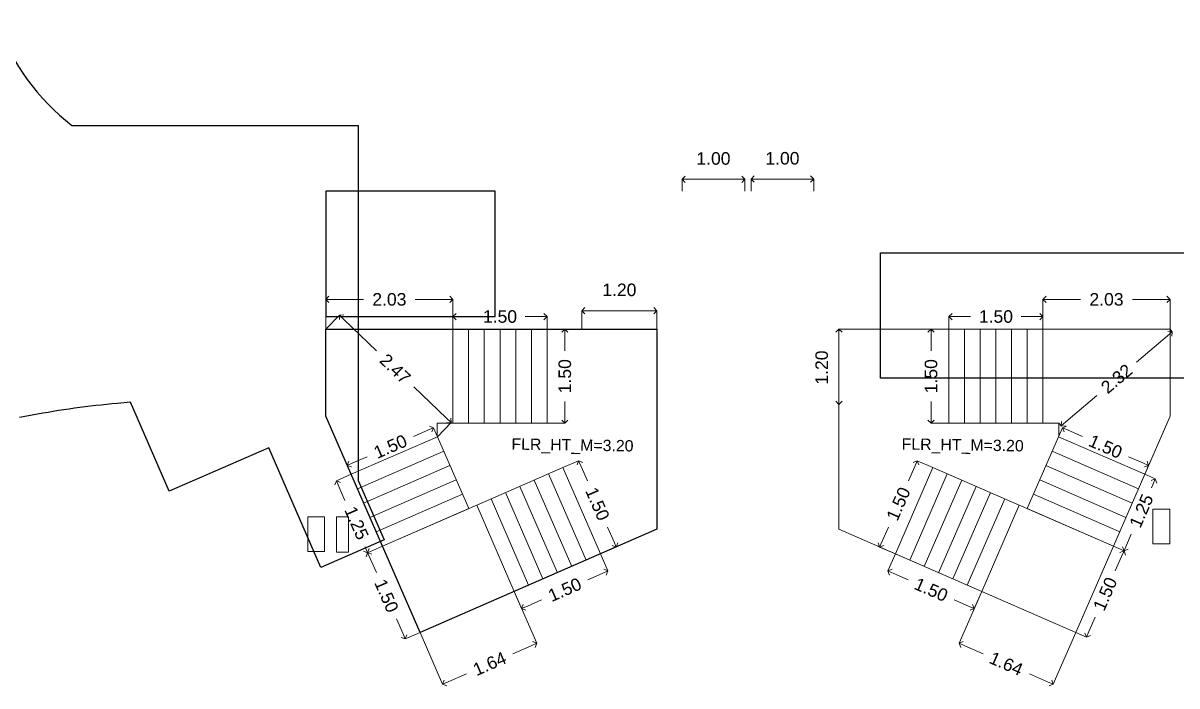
# Model space of a CAD drawing. Header units: metres. Extents: x 0 to 2611, y 0 to 3637.
# Drawn here: x 1508.9 to 1527.3, y 2721.58 to 2732.15 of the extents above; entities that cross this region are included whole.
import ezdxf

# ---------------------------------------------------------------- set-up
doc = ezdxf.new("R2010")
doc.units = ezdxf.units.M
doc.header["$LTSCALE"] = 0.1
doc.linetypes.add('CONTINULUS', pattern=[0])
for name, color, linetype, lineweight in [('BLK_1_FLR_2_BATH', 3, 'Continuous', 0), ('BLK_1_FLR_2_EXIT_WIDTH_DOOR', 7, 'Continuous', 0), ('BLK_1_FLR_2_STAIR_1_FLIGHT_1', 7, 'Continuous', 0), ('BLK_1_FLR_2_STAIR_1_FLIGHT_2', 7, 'Continuous', 0), ('BLK_1_FLR_2_STAIR_1_FLIGHT_3', 7, 'Continuous', 0), ('BLK_1_FLR_2_STAIR_1_LANDING_1', 7, 'Continuous', 0), ('BLK_1_FLR_2_STAIR_1_LANDING_2', 7, 'Continuous', 0), ('BLK_1_FLR_2_STAIR_2', 7, 'Continuous', 0), ('BLK_1_FLR_2_STAIR_2_FLIGHT_1', 7, 'Continuous', 0), ('BLK_1_FLR_2_STAIR_2_FLIGHT_2', 7, 'Continuous', 0), ('BLK_1_FLR_2_STAIR_2_FLIGHT_3', 7, 'Continuous', 0), ('BLK_1_FLR_2_STAIR_2_LANDING_1', 7, 'Continuous', 0), ('BLK_1_FLR_2_STAIR_2_LANDING_2', 7, 'Continuous', 0), ('BLK_1_FLR_2_URINAL', 1, 'Continuous', 0), ('PLAN', 7, 'Continuous', 40)]:
    doc.layers.add(name, color=color, linetype=linetype, lineweight=lineweight)
for name, color, linetype in [('BLK_1_FLR_2_BLT_UP_AREA', 22, 'Continuous'), ('BLK_1_FLR_2_EXIT_WIDTH_STAIR', 7, 'Continuous'), ('BLK_1_FLR_2_LIFT_1', 1, 'Continuous'), ('BLK_1_FLR_2_STAIR_1', 7, 'Continuous')]:
    doc.layers.add(name, color=color, linetype=linetype)
doc.styles.add('Arial', font='arial.ttf', dxfattribs={"height": 0.2})
doc.styles.get("Standard").update_dxf_attribs({"font": 'arial.ttf'})
doc.dimstyles.new('Standard$0', dxfattribs={"dimtxt": 0.2, "dimasz": 0.1, "dimexe": 0, "dimexo": 0, "dimgap": 0.1525, "dimtad": 0, "dimzin": 3, "dimdsep": 46, "dimtxsty": 'Arial', "dimblk": 'OPEN90', "dimcen": 0.09, "dimclrd": 8, "dimclre": 8, "dimclrt": 7, "dimadec": 0, "dimazin": 0, "dimtfac": 1, "dimtofl": 0, "dimtmove": 2, "dimatfit": 2, "dimfxl": 1, "dimtolj": 1, "dimtzin": 0, "dimlwd": 9, "dimlwe": 9, "dimarcsym": 0})

# ---------------------------------------------------------------- blocks, each defined once
blk = doc.blocks.new('_Open90')
at = {"layer": 'PLAN', "color": 0, "lineweight": -2}
for p, q in [((0, 0), (-1, 0)), ((-0.5, 0.5), (0, 0)), ((0, 0), (-0.5, -0.5))]:
    blk.add_line(p, q, dxfattribs=at)
blk = doc.blocks.new('*D355')
at = {"layer": 'BLK_1_FLR_2_STAIR_1_FLIGHT_1', "color": 8, "lineweight": 9, "transparency": 16777216}
for p, q in [((1518.106, 2723.686), (1518.225, 2723.414)), ((1518.133, 2723.374), (1517.906, 2723.275)), ((1516.731, 2723.087), (1516.849, 2722.815)), ((1516.941, 2722.855), (1517.168, 2722.954))]:
    blk.add_line(p, q, dxfattribs=at)
at = {"layer": 'Defpoints', "color": 0, "transparency": 16777216}
for p in [(1518.106, 2723.686, 0), (1518.225, 2723.414), (1516.731, 2723.087)]:
    blk.add_point(p, dxfattribs=at)
at = {"layer": 'BLK_1_FLR_2_STAIR_1_FLIGHT_1', "color": 8, "lineweight": 9, "transparency": 16777216, "xscale": 0.1, "yscale": 0.1, "zscale": 0.1}
for p, rotation in [((1518.225, 2723.414), 23.53453218588174), ((1516.849, 2722.815), 203.5345321858817)]:
    blk.add_blockref('_Open90', p, dxfattribs=dict(at, rotation=rotation))
at = {"layer": 'BLK_1_FLR_2_STAIR_1_FLIGHT_1', "color": 7, "transparency": 16777216, "insert": (1517.537, 2723.115), "char_height": 0.2, "attachment_point": 5, "rotation": 23.5345, "style": 'Arial'}
blk.add_mtext('\\A1;1.50', dxfattribs=at)
blk = doc.blocks.new('*D356')
at = {"layer": 'BLK_1_FLR_2_STAIR_1_FLIGHT_1', "color": 8, "lineweight": 9, "transparency": 16777216}
for p, q in [((1517.507, 2725.061), (1517.758, 2725.17)), ((1517.798, 2725.079), (1517.897, 2724.852)), ((1518.317, 2723.887), (1518.218, 2724.114)), ((1518.106, 2723.686), (1518.357, 2723.795))]:
    blk.add_line(p, q, dxfattribs=at)
at = {"layer": 'Defpoints', "color": 0, "transparency": 16777216}
for p in [(1517.758, 2725.17), (1517.507, 2725.061), (1518.106, 2723.686)]:
    blk.add_point(p, dxfattribs=at)
at = {"layer": 'BLK_1_FLR_2_STAIR_1_FLIGHT_1', "color": 8, "lineweight": 9, "transparency": 16777216, "xscale": 0.1, "yscale": 0.1, "zscale": 0.1}
for p, rotation in [((1517.758, 2725.17), 113.5345321858783), ((1518.357, 2723.795), 293.5345321858783)]:
    blk.add_blockref('_Open90', p, dxfattribs=dict(at, rotation=rotation))
at = {"layer": 'BLK_1_FLR_2_STAIR_1_FLIGHT_1', "color": 7, "transparency": 16777216, "insert": (1518.058, 2724.483), "char_height": 0.2, "attachment_point": 5, "rotation": 293.5345, "style": 'Arial'}
blk.add_mtext('\\A1;1.50', dxfattribs=at)
blk = doc.blocks.new('*D347')
at = {"layer": 'BLK_1_FLR_2_STAIR_1_LANDING_1', "color": 8, "lineweight": 9, "transparency": 16777216}
for p, q in [((1516.731, 2723.087), (1517.09, 2722.262)), ((1515.229, 2722.433), (1515.588, 2721.608)), ((1516.999, 2722.222), (1516.708, 2722.095)), ((1515.68, 2721.648), (1515.97, 2721.774))]:
    blk.add_line(p, q, dxfattribs=at)
at = {"layer": 'Defpoints', "color": 0, "transparency": 16777216}
for p in [(1516.731, 2723.087), (1515.229, 2722.433), (1517.09, 2722.262)]:
    blk.add_point(p, dxfattribs=at)
at = {"layer": 'BLK_1_FLR_2_STAIR_1_LANDING_1', "color": 8, "lineweight": 9, "transparency": 16777216, "xscale": 0.1, "yscale": 0.1, "zscale": 0.1}
for p, rotation in [((1517.09, 2722.262), 23.53453218589772), ((1515.588, 2721.608), 203.5345321858978)]:
    blk.add_blockref('_Open90', p, dxfattribs=dict(at, rotation=rotation))
at = {"layer": 'BLK_1_FLR_2_STAIR_1_LANDING_1', "color": 7, "transparency": 16777216, "insert": (1516.339, 2721.935), "char_height": 0.2, "attachment_point": 5, "rotation": 23.5345, "style": 'Arial'}
blk.add_mtext('\\A1;1.64', dxfattribs=at)
blk = doc.blocks.new('*D357')
at = {"layer": 'BLK_1_FLR_2_STAIR_1_LANDING_1', "color": 8, "lineweight": 9, "transparency": 16777216}
for p, q in [((1514.63, 2723.808), (1514.394, 2723.705)), ((1514.434, 2723.613), (1514.533, 2723.387)), ((1514.953, 2722.422), (1514.855, 2722.649)), ((1515.229, 2722.433), (1514.993, 2722.33))]:
    blk.add_line(p, q, dxfattribs=at)
at = {"layer": 'Defpoints', "color": 0, "transparency": 16777216}
for p in [(1514.63, 2723.808), (1514.394, 2723.705), (1515.229, 2722.433)]:
    blk.add_point(p, dxfattribs=at)
at = {"layer": 'BLK_1_FLR_2_STAIR_1_LANDING_1', "color": 8, "lineweight": 9, "transparency": 16777216, "xscale": 0.1, "yscale": 0.1, "zscale": 0.1}
for p, rotation in [((1514.394, 2723.705), 113.5396855242259), ((1514.993, 2722.33), 293.539685524226)]:
    blk.add_blockref('_Open90', p, dxfattribs=dict(at, rotation=rotation))
at = {"layer": 'BLK_1_FLR_2_STAIR_1_LANDING_1', "color": 7, "transparency": 16777216, "insert": (1514.694, 2723.018), "char_height": 0.2, "attachment_point": 5, "rotation": 293.5397, "style": 'Arial'}
blk.add_mtext('\\A1;1.50', dxfattribs=at)
blk = doc.blocks.new('*D358')
at = {"layer": 'BLK_1_FLR_2_STAIR_1_FLIGHT_2', "color": 8, "lineweight": 9, "transparency": 16777216}
for p, q in [((1514.131, 2724.954), (1513.895, 2724.851)), ((1513.935, 2724.759), (1514.032, 2724.537)), ((1514.354, 2723.797), (1514.354, 2723.797)), ((1514.63, 2723.808), (1514.394, 2723.705))]:
    blk.add_line(p, q, dxfattribs=at)
at = {"layer": 'Defpoints', "color": 0, "transparency": 16777216}
for p in [(1514.131, 2724.954), (1513.895, 2724.851), (1514.63, 2723.808)]:
    blk.add_point(p, dxfattribs=at)
at = {"layer": 'BLK_1_FLR_2_STAIR_1_FLIGHT_2', "color": 8, "lineweight": 9, "transparency": 16777216, "xscale": 0.1, "yscale": 0.1, "zscale": 0.1}
for p, rotation in [((1513.895, 2724.851), 113.5396855241788), ((1514.394, 2723.705), 293.5396855241788)]:
    blk.add_blockref('_Open90', p, dxfattribs=dict(at, rotation=rotation))
at = {"layer": 'BLK_1_FLR_2_STAIR_1_FLIGHT_2', "color": 7, "transparency": 16777216, "insert": (1514.217, 2724.178), "char_height": 0.2, "attachment_point": 5, "rotation": 293.5397, "style": 'Arial'}
blk.add_mtext('\\A1;1.25', dxfattribs=at)
blk = doc.blocks.new('*D359')
at = {"layer": 'BLK_1_FLR_2_STAIR_1_FLIGHT_2', "color": 8, "lineweight": 9, "transparency": 16777216}
for p, q in [((1515.352, 2725.656), (1515.125, 2725.557)), ((1515.506, 2725.553), (1515.444, 2725.696)), ((1514.131, 2724.954), (1514.068, 2725.097)), ((1514.16, 2725.137), (1514.387, 2725.235))]:
    blk.add_line(p, q, dxfattribs=at)
at = {"layer": 'Defpoints', "color": 0, "transparency": 16777216}
for p in [(1515.444, 2725.696), (1515.506, 2725.553), (1514.131, 2724.954)]:
    blk.add_point(p, dxfattribs=at)
at = {"layer": 'BLK_1_FLR_2_STAIR_1_FLIGHT_2', "color": 8, "lineweight": 9, "transparency": 16777216, "xscale": 0.1, "yscale": 0.1, "zscale": 0.1}
for p, rotation in [((1515.444, 2725.696), 23.53968552369273), ((1514.068, 2725.097), 203.5396855236927)]:
    blk.add_blockref('_Open90', p, dxfattribs=dict(at, rotation=rotation))
at = {"layer": 'BLK_1_FLR_2_STAIR_1_FLIGHT_2', "color": 7, "transparency": 16777216, "insert": (1514.756, 2725.396), "char_height": 0.2, "attachment_point": 5, "rotation": 23.5397, "style": 'Arial'}
blk.add_mtext('\\A1;1.50', dxfattribs=at)
blk = doc.blocks.new('*D360')
at = {"layer": 'BLK_1_FLR_2_STAIR_1_FLIGHT_3', "color": 8, "lineweight": 9, "transparency": 16777216}
for p, q in [((1515.754, 2727.268), (1515.754, 2727.468)), ((1515.854, 2727.468), (1516.101, 2727.468)), ((1517.154, 2727.468), (1516.906, 2727.468)), ((1517.254, 2727.268), (1517.254, 2727.468))]:
    blk.add_line(p, q, dxfattribs=at)
at = {"layer": 'Defpoints', "color": 0, "transparency": 16777216}
for p in [(1517.254, 2727.468), (1515.754, 2727.268), (1517.254, 2727.268)]:
    blk.add_point(p, dxfattribs=at)
at = {"layer": 'BLK_1_FLR_2_STAIR_1_FLIGHT_3', "color": 8, "lineweight": 9, "transparency": 16777216, "xscale": 0.1, "yscale": 0.1, "zscale": 0.1, "rotation": 180}
blk.add_blockref('_Open90', (1515.754, 2727.468), dxfattribs=at)
at = {"layer": 'BLK_1_FLR_2_STAIR_1_FLIGHT_3', "color": 8, "lineweight": 9, "transparency": 16777216, "xscale": 0.1, "yscale": 0.1, "zscale": 0.1}
blk.add_blockref('_Open90', (1517.254, 2727.468), dxfattribs=at)
at = {"layer": 'BLK_1_FLR_2_STAIR_1_FLIGHT_3', "color": 7, "transparency": 16777216, "insert": (1516.504, 2727.468), "char_height": 0.2, "attachment_point": 5, "style": 'Arial'}
blk.add_mtext('\\A1;1.50', dxfattribs=at)
blk = doc.blocks.new('*D361')
at = {"layer": 'BLK_1_FLR_2_STAIR_1_FLIGHT_3', "color": 8, "lineweight": 9, "transparency": 16777216}
for p, q in [((1517.254, 2727.268), (1517.538, 2727.268)), ((1517.538, 2727.168), (1517.538, 2726.921)), ((1517.538, 2725.868), (1517.538, 2726.116)), ((1517.254, 2725.768), (1517.538, 2725.768))]:
    blk.add_line(p, q, dxfattribs=at)
at = {"layer": 'Defpoints', "color": 0, "transparency": 16777216}
for p in [(1517.254, 2727.268), (1517.254, 2725.768), (1517.538, 2725.768)]:
    blk.add_point(p, dxfattribs=at)
at = {"layer": 'BLK_1_FLR_2_STAIR_1_FLIGHT_3', "color": 8, "lineweight": 9, "transparency": 16777216, "xscale": 0.1, "yscale": 0.1, "zscale": 0.1}
for p, rotation in [((1517.538, 2727.268), 90), ((1517.538, 2725.768), 270)]:
    blk.add_blockref('_Open90', p, dxfattribs=dict(at, rotation=rotation))
at = {"layer": 'BLK_1_FLR_2_STAIR_1_FLIGHT_3', "color": 7, "transparency": 16777216, "insert": (1517.538, 2726.518), "char_height": 0.2, "attachment_point": 5, "rotation": 90, "style": 'Arial'}
blk.add_mtext('\\A1;1.50', dxfattribs=at)
blk = doc.blocks.new('*D362')
at = {"layer": 'BLK_1_FLR_2_STAIR_1_LANDING_2', "color": 8, "lineweight": 9, "transparency": 16777216}
for p, q in [((1513.727, 2727.268), (1513.727, 2727.742)), ((1513.827, 2727.742), (1514.326, 2727.742)), ((1515.654, 2727.742), (1515.154, 2727.742)), ((1515.754, 2727.268), (1515.754, 2727.742))]:
    blk.add_line(p, q, dxfattribs=at)
at = {"layer": 'Defpoints', "color": 0, "transparency": 16777216}
for p in [(1513.727, 2727.742), (1513.727, 2727.268), (1515.754, 2727.268)]:
    blk.add_point(p, dxfattribs=at)
at = {"layer": 'BLK_1_FLR_2_STAIR_1_LANDING_2', "color": 8, "lineweight": 9, "transparency": 16777216, "xscale": 0.1, "yscale": 0.1, "zscale": 0.1, "rotation": 180}
blk.add_blockref('_Open90', (1513.727, 2727.742), dxfattribs=at)
at = {"layer": 'BLK_1_FLR_2_STAIR_1_LANDING_2', "color": 8, "lineweight": 9, "transparency": 16777216, "xscale": 0.1, "yscale": 0.1, "zscale": 0.1}
blk.add_blockref('_Open90', (1515.754, 2727.742), dxfattribs=at)
at = {"layer": 'BLK_1_FLR_2_STAIR_1_LANDING_2', "color": 7, "transparency": 16777216, "insert": (1514.74, 2727.742), "char_height": 0.2, "attachment_point": 5, "style": 'Arial'}
blk.add_mtext('\\A1;2.03', dxfattribs=at)
blk = doc.blocks.new('*D348')
at = {"layer": 'BLK_1_FLR_2_EXIT_WIDTH_STAIR', "color": 8, "linetype": 'CONTINULUS', "lineweight": 9, "ltscale": 0.05, "transparency": 16777216}
for p, q in [((1517.807, 2727.268), (1517.807, 2727.562)), ((1517.907, 2727.562), (1518.907, 2727.562)), ((1519.007, 2727.268), (1519.007, 2727.562))]:
    blk.add_line(p, q, dxfattribs=at)
at = {"layer": 'Defpoints', "color": 0, "linetype": 'CONTINULUS', "ltscale": 0.05, "transparency": 16777216}
for p in [(1519.007, 2727.562), (1517.807, 2727.268), (1519.007, 2727.268)]:
    blk.add_point(p, dxfattribs=at)
at = {"layer": 'BLK_1_FLR_2_EXIT_WIDTH_STAIR', "color": 8, "linetype": 'CONTINULUS', "lineweight": 9, "ltscale": 0.05, "transparency": 16777216, "xscale": 0.1, "yscale": 0.1, "zscale": 0.1, "rotation": 180}
blk.add_blockref('_Open90', (1517.807, 2727.562), dxfattribs=at)
at = {"layer": 'BLK_1_FLR_2_EXIT_WIDTH_STAIR', "color": 8, "linetype": 'CONTINULUS', "lineweight": 9, "ltscale": 0.05, "transparency": 16777216, "xscale": 0.1, "yscale": 0.1, "zscale": 0.1}
blk.add_blockref('_Open90', (1519.007, 2727.562), dxfattribs=at)
at = {"layer": 'BLK_1_FLR_2_EXIT_WIDTH_STAIR', "color": 7, "linetype": 'CONTINULUS', "ltscale": 0.05, "transparency": 16777216, "insert": (1518.407, 2727.893), "char_height": 0.2, "attachment_point": 5, "style": 'Arial'}
blk.add_mtext('\\A1;1.20', dxfattribs=at)
blk = doc.blocks.new('*D363')
at = {"layer": 'BLK_1_FLR_2_STAIR_2_FLIGHT_3', "color": 8, "lineweight": 9, "transparency": 16777216}
for p, q in [((1522.808, 2723.686), (1522.69, 2723.414)), ((1522.782, 2723.374), (1523.009, 2723.275)), ((1524.184, 2723.087), (1524.065, 2722.815)), ((1523.973, 2722.855), (1523.747, 2722.954))]:
    blk.add_line(p, q, dxfattribs=at)
at = {"layer": 'Defpoints', "color": 0, "transparency": 16777216}
for p in [(1522.808, 2723.686, 0), (1522.69, 2723.414), (1524.184, 2723.087)]:
    blk.add_point(p, dxfattribs=at)
at = {"layer": 'BLK_1_FLR_2_STAIR_2_FLIGHT_3', "color": 8, "lineweight": 9, "transparency": 16777216, "xscale": 0.1, "yscale": 0.1, "zscale": 0.1}
for p, rotation in [((1522.69, 2723.414), 156.4654678141321), ((1524.065, 2722.815), 336.4654678141321)]:
    blk.add_blockref('_Open90', p, dxfattribs=dict(at, rotation=rotation))
at = {"layer": 'BLK_1_FLR_2_STAIR_2_FLIGHT_3', "color": 7, "transparency": 16777216, "insert": (1523.378, 2723.115), "char_height": 0.2, "attachment_point": 5, "rotation": 336.4655, "style": 'Arial'}
blk.add_mtext('\\A1;1.50', dxfattribs=at)
blk = doc.blocks.new('*D364')
at = {"layer": 'BLK_1_FLR_2_STAIR_2_FLIGHT_3', "color": 8, "lineweight": 9, "transparency": 16777216}
for p, q in [((1523.116, 2725.079), (1523.018, 2724.852)), ((1523.407, 2725.061), (1523.156, 2725.17)), ((1522.597, 2723.887), (1522.696, 2724.114)), ((1522.808, 2723.686), (1522.557, 2723.795))]:
    blk.add_line(p, q, dxfattribs=at)
at = {"layer": 'Defpoints', "color": 0, "transparency": 16777216}
for p in [(1523.156, 2725.17), (1523.407, 2725.061), (1522.808, 2723.686)]:
    blk.add_point(p, dxfattribs=at)
at = {"layer": 'BLK_1_FLR_2_STAIR_2_FLIGHT_3', "color": 8, "lineweight": 9, "transparency": 16777216, "xscale": 0.1, "yscale": 0.1, "zscale": 0.1}
for p, rotation in [((1523.156, 2725.17), 66.46546781412172), ((1522.557, 2723.795), 246.4654678141218)]:
    blk.add_blockref('_Open90', p, dxfattribs=dict(at, rotation=rotation))
at = {"layer": 'BLK_1_FLR_2_STAIR_2_FLIGHT_3', "color": 7, "transparency": 16777216, "insert": (1522.857, 2724.483), "char_height": 0.2, "attachment_point": 5, "rotation": 66.4655, "style": 'Arial'}
blk.add_mtext('\\A1;1.50', dxfattribs=at)
blk = doc.blocks.new('*D349')
at = {"layer": 'BLK_1_FLR_2_STAIR_2_LANDING_2', "color": 8, "lineweight": 9, "transparency": 16777216}
for p, q in [((1524.184, 2723.087), (1523.824, 2722.262)), ((1525.686, 2722.433), (1525.326, 2721.608)), ((1523.916, 2722.222), (1524.206, 2722.095)), ((1525.234, 2721.648), (1524.944, 2721.774))]:
    blk.add_line(p, q, dxfattribs=at)
at = {"layer": 'Defpoints', "color": 0, "transparency": 16777216}
for p in [(1524.184, 2723.087), (1525.686, 2722.433), (1523.824, 2722.262)]:
    blk.add_point(p, dxfattribs=at)
at = {"layer": 'BLK_1_FLR_2_STAIR_2_LANDING_2', "color": 8, "lineweight": 9, "transparency": 16777216, "xscale": 0.1, "yscale": 0.1, "zscale": 0.1}
for p, rotation in [((1523.824, 2722.262), 156.4654678140864), ((1525.326, 2721.608), 336.4654678140864)]:
    blk.add_blockref('_Open90', p, dxfattribs=dict(at, rotation=rotation))
at = {"layer": 'BLK_1_FLR_2_STAIR_2_LANDING_2', "color": 7, "transparency": 16777216, "insert": (1524.575, 2721.935), "char_height": 0.2, "attachment_point": 5, "rotation": 336.4655, "style": 'Arial'}
blk.add_mtext('\\A1;1.64', dxfattribs=at)
blk = doc.blocks.new('*D365')
at = {"layer": 'BLK_1_FLR_2_STAIR_2_LANDING_2', "color": 8, "lineweight": 9, "transparency": 16777216}
for p, q in [((1526.285, 2723.808), (1526.453, 2723.734)), ((1526.413, 2723.643), (1526.314, 2723.416)), ((1525.894, 2722.451), (1525.993, 2722.678)), ((1525.686, 2722.433), (1525.854, 2722.359))]:
    blk.add_line(p, q, dxfattribs=at)
at = {"layer": 'Defpoints', "color": 0, "transparency": 16777216}
for p in [(1526.285, 2723.808), (1526.453, 2723.734), (1525.686, 2722.433)]:
    blk.add_point(p, dxfattribs=at)
at = {"layer": 'BLK_1_FLR_2_STAIR_2_LANDING_2', "color": 8, "lineweight": 9, "transparency": 16777216, "xscale": 0.1, "yscale": 0.1, "zscale": 0.1}
for p, rotation in [((1526.453, 2723.734), 66.46031447577406), ((1525.854, 2722.359), 246.4603144757741)]:
    blk.add_blockref('_Open90', p, dxfattribs=dict(at, rotation=rotation))
at = {"layer": 'BLK_1_FLR_2_STAIR_2_LANDING_2', "color": 7, "transparency": 16777216, "insert": (1526.153, 2723.047), "char_height": 0.2, "attachment_point": 5, "rotation": 66.4603, "style": 'Arial'}
blk.add_mtext('\\A1;1.50', dxfattribs=at)
blk = doc.blocks.new('*D366')
at = {"layer": 'BLK_1_FLR_2_STAIR_2_FLIGHT_2', "color": 8, "lineweight": 9, "transparency": 16777216}
for p, q in [((1526.784, 2724.954), (1526.952, 2724.88)), ((1526.912, 2724.789), (1526.891, 2724.741)), ((1526.493, 2723.826), (1526.569, 2724.001)), ((1526.285, 2723.808), (1526.453, 2723.734))]:
    blk.add_line(p, q, dxfattribs=at)
at = {"layer": 'Defpoints', "color": 0, "transparency": 16777216}
for p in [(1526.784, 2724.954), (1526.952, 2724.88), (1526.285, 2723.808)]:
    blk.add_point(p, dxfattribs=at)
at = {"layer": 'BLK_1_FLR_2_STAIR_2_FLIGHT_2', "color": 8, "lineweight": 9, "transparency": 16777216, "xscale": 0.1, "yscale": 0.1, "zscale": 0.1}
for p, rotation in [((1526.952, 2724.88), 66.46031447578295), ((1526.453, 2723.734), 246.460314475783)]:
    blk.add_blockref('_Open90', p, dxfattribs=dict(at, rotation=rotation))
at = {"layer": 'BLK_1_FLR_2_STAIR_2_FLIGHT_2', "color": 7, "transparency": 16777216, "insert": (1526.73, 2724.371), "char_height": 0.2, "attachment_point": 5, "rotation": 66.4603, "style": 'Arial'}
blk.add_mtext('\\A1;1.25', dxfattribs=at)
blk = doc.blocks.new('*D367')
at = {"layer": 'BLK_1_FLR_2_STAIR_2_FLIGHT_2', "color": 8, "lineweight": 9, "transparency": 16777216}
for p, q in [((1525.409, 2725.553), (1525.471, 2725.696)), ((1525.563, 2725.656), (1525.789, 2725.557)), ((1526.754, 2725.137), (1526.527, 2725.235)), ((1526.784, 2724.954), (1526.846, 2725.097))]:
    blk.add_line(p, q, dxfattribs=at)
at = {"layer": 'Defpoints', "color": 0, "transparency": 16777216}
for p in [(1525.471, 2725.696), (1525.409, 2725.553), (1526.784, 2724.954)]:
    blk.add_point(p, dxfattribs=at)
at = {"layer": 'BLK_1_FLR_2_STAIR_2_FLIGHT_2', "color": 8, "lineweight": 9, "transparency": 16777216, "xscale": 0.1, "yscale": 0.1, "zscale": 0.1}
for p, rotation in [((1525.471, 2725.696), 156.4603144762899), ((1526.846, 2725.097), 336.46031447629)]:
    blk.add_blockref('_Open90', p, dxfattribs=dict(at, rotation=rotation))
at = {"layer": 'BLK_1_FLR_2_STAIR_2_FLIGHT_2', "color": 7, "transparency": 16777216, "insert": (1526.158, 2725.396), "char_height": 0.2, "attachment_point": 5, "rotation": 336.4603, "style": 'Arial'}
blk.add_mtext('\\A1;1.50', dxfattribs=at)
blk = doc.blocks.new('*D368')
at = {"layer": 'BLK_1_FLR_2_STAIR_2_FLIGHT_1', "color": 8, "lineweight": 9, "transparency": 16777216}
for p, q in [((1523.661, 2727.268), (1523.661, 2727.468)), ((1523.761, 2727.468), (1524.008, 2727.468)), ((1525.061, 2727.468), (1524.813, 2727.468)), ((1525.161, 2727.268), (1525.161, 2727.468))]:
    blk.add_line(p, q, dxfattribs=at)
at = {"layer": 'Defpoints', "color": 0, "transparency": 16777216}
for p in [(1523.661, 2727.468), (1523.661, 2727.268), (1525.161, 2727.268)]:
    blk.add_point(p, dxfattribs=at)
at = {"layer": 'BLK_1_FLR_2_STAIR_2_FLIGHT_1', "color": 8, "lineweight": 9, "transparency": 16777216, "xscale": 0.1, "yscale": 0.1, "zscale": 0.1}
for p, rotation in [((1523.661, 2727.468), 179.9999999999479), ((1525.161, 2727.468), 359.9999999999479)]:
    blk.add_blockref('_Open90', p, dxfattribs=dict(at, rotation=rotation))
at = {"layer": 'BLK_1_FLR_2_STAIR_2_FLIGHT_1', "color": 7, "transparency": 16777216, "insert": (1524.411, 2727.468), "char_height": 0.2, "attachment_point": 5, "style": 'Arial'}
blk.add_mtext('\\A1;1.50', dxfattribs=at)
blk = doc.blocks.new('*D369')
at = {"layer": 'BLK_1_FLR_2_STAIR_2_FLIGHT_1', "color": 8, "lineweight": 9, "transparency": 16777216}
for p, q in [((1523.661, 2727.268), (1523.377, 2727.268)), ((1523.377, 2727.168), (1523.377, 2726.921)), ((1523.377, 2725.868), (1523.377, 2726.116)), ((1523.661, 2725.768), (1523.377, 2725.768))]:
    blk.add_line(p, q, dxfattribs=at)
at = {"layer": 'Defpoints', "color": 0, "transparency": 16777216}
for p in [(1523.661, 2727.268), (1523.377, 2725.768), (1523.661, 2725.768)]:
    blk.add_point(p, dxfattribs=at)
at = {"layer": 'BLK_1_FLR_2_STAIR_2_FLIGHT_1', "color": 8, "lineweight": 9, "transparency": 16777216, "xscale": 0.1, "yscale": 0.1, "zscale": 0.1}
for p, rotation in [((1523.377, 2727.268), 90), ((1523.377, 2725.768), 270)]:
    blk.add_blockref('_Open90', p, dxfattribs=dict(at, rotation=rotation))
at = {"layer": 'BLK_1_FLR_2_STAIR_2_FLIGHT_1', "color": 7, "transparency": 16777216, "insert": (1523.377, 2726.518), "char_height": 0.2, "attachment_point": 5, "rotation": 90, "style": 'Arial'}
blk.add_mtext('\\A1;1.50', dxfattribs=at)
blk = doc.blocks.new('*D370')
at = {"layer": 'BLK_1_FLR_2_STAIR_2_LANDING_1', "color": 8, "lineweight": 9, "transparency": 16777216}
for p, q in [((1525.161, 2727.268), (1525.161, 2727.742)), ((1525.261, 2727.742), (1525.76, 2727.742)), ((1527.087, 2727.742), (1526.588, 2727.742)), ((1527.187, 2727.268), (1527.187, 2727.742))]:
    blk.add_line(p, q, dxfattribs=at)
at = {"layer": 'Defpoints', "color": 0, "transparency": 16777216}
for p in [(1527.187, 2727.742), (1525.161, 2727.268), (1527.187, 2727.268)]:
    blk.add_point(p, dxfattribs=at)
at = {"layer": 'BLK_1_FLR_2_STAIR_2_LANDING_1', "color": 8, "lineweight": 9, "transparency": 16777216, "xscale": 0.1, "yscale": 0.1, "zscale": 0.1, "rotation": 180}
blk.add_blockref('_Open90', (1525.161, 2727.742), dxfattribs=at)
at = {"layer": 'BLK_1_FLR_2_STAIR_2_LANDING_1', "color": 8, "lineweight": 9, "transparency": 16777216, "xscale": 0.1, "yscale": 0.1, "zscale": 0.1}
blk.add_blockref('_Open90', (1527.187, 2727.742), dxfattribs=at)
at = {"layer": 'BLK_1_FLR_2_STAIR_2_LANDING_1', "color": 7, "transparency": 16777216, "insert": (1526.174, 2727.742), "char_height": 0.2, "attachment_point": 5, "style": 'Arial'}
blk.add_mtext('\\A1;2.03', dxfattribs=at)
blk = doc.blocks.new('*D350')
at = {"layer": 'BLK_1_FLR_2_EXIT_WIDTH_STAIR', "color": 8, "linetype": 'CONTINULUS', "lineweight": 9, "ltscale": 0.05, "transparency": 16777216}
blk.add_line((1521.907, 2726.168), (1521.907, 2727.168), dxfattribs=at)
at = {"layer": 'Defpoints', "color": 0, "linetype": 'CONTINULUS', "ltscale": 0.05, "transparency": 16777216}
for p in [(1521.907, 2727.268), (1521.907, 2727.268), (1521.907, 2726.068, 0)]:
    blk.add_point(p, dxfattribs=at)
at = {"layer": 'BLK_1_FLR_2_EXIT_WIDTH_STAIR', "color": 8, "linetype": 'CONTINULUS', "lineweight": 9, "ltscale": 0.05, "transparency": 16777216, "xscale": 0.1, "yscale": 0.1, "zscale": 0.1}
for p, rotation in [((1521.907, 2727.268), 90), ((1521.907, 2726.068), 270)]:
    blk.add_blockref('_Open90', p, dxfattribs=dict(at, rotation=rotation))
at = {"layer": 'BLK_1_FLR_2_EXIT_WIDTH_STAIR', "color": 7, "linetype": 'CONTINULUS', "ltscale": 0.05, "transparency": 16777216, "insert": (1521.634, 2726.656), "char_height": 0.2, "attachment_point": 5, "rotation": 90, "style": 'Arial'}
blk.add_mtext('\\A1;1.20', dxfattribs=at)
blk = doc.blocks.new('*D351')
at = {"layer": 'BLK_1_FLR_2_EXIT_WIDTH_DOOR', "color": 8, "linetype": 'CONTINULUS', "lineweight": 9, "ltscale": 0.05, "transparency": 16777216}
for p, q in [((1519.407, 2729.468), (1519.407, 2729.656)), ((1519.507, 2729.656), (1520.307, 2729.656)), ((1520.407, 2729.468), (1520.407, 2729.656))]:
    blk.add_line(p, q, dxfattribs=at)
at = {"layer": 'Defpoints', "color": 0, "linetype": 'CONTINULUS', "ltscale": 0.05, "transparency": 16777216}
for p in [(1520.407, 2729.656), (1519.407, 2729.468), (1520.407, 2729.468)]:
    blk.add_point(p, dxfattribs=at)
at = {"layer": 'BLK_1_FLR_2_EXIT_WIDTH_DOOR', "color": 8, "linetype": 'CONTINULUS', "lineweight": 9, "ltscale": 0.05, "transparency": 16777216, "xscale": 0.1, "yscale": 0.1, "zscale": 0.1, "rotation": 180}
blk.add_blockref('_Open90', (1519.407, 2729.656), dxfattribs=at)
at = {"layer": 'BLK_1_FLR_2_EXIT_WIDTH_DOOR', "color": 8, "linetype": 'CONTINULUS', "lineweight": 9, "ltscale": 0.05, "transparency": 16777216, "xscale": 0.1, "yscale": 0.1, "zscale": 0.1}
blk.add_blockref('_Open90', (1520.407, 2729.656), dxfattribs=at)
at = {"layer": 'BLK_1_FLR_2_EXIT_WIDTH_DOOR', "color": 7, "linetype": 'CONTINULUS', "ltscale": 0.05, "transparency": 16777216, "insert": (1519.907, 2729.987), "char_height": 0.2, "attachment_point": 5, "style": 'Arial'}
blk.add_mtext('\\A1;1.00', dxfattribs=at)
blk = doc.blocks.new('*D352')
at = {"layer": 'BLK_1_FLR_2_EXIT_WIDTH_DOOR', "color": 8, "linetype": 'CONTINULUS', "lineweight": 9, "ltscale": 0.05, "transparency": 16777216}
for p, q in [((1520.507, 2729.468), (1520.507, 2729.659)), ((1520.607, 2729.659), (1521.407, 2729.659)), ((1521.507, 2729.468), (1521.507, 2729.659))]:
    blk.add_line(p, q, dxfattribs=at)
at = {"layer": 'Defpoints', "color": 0, "linetype": 'CONTINULUS', "ltscale": 0.05, "transparency": 16777216}
for p in [(1521.507, 2729.659), (1520.507, 2729.468), (1521.507, 2729.468)]:
    blk.add_point(p, dxfattribs=at)
at = {"layer": 'BLK_1_FLR_2_EXIT_WIDTH_DOOR', "color": 8, "linetype": 'CONTINULUS', "lineweight": 9, "ltscale": 0.05, "transparency": 16777216, "xscale": 0.1, "yscale": 0.1, "zscale": 0.1, "rotation": 180}
blk.add_blockref('_Open90', (1520.507, 2729.659), dxfattribs=at)
at = {"layer": 'BLK_1_FLR_2_EXIT_WIDTH_DOOR', "color": 8, "linetype": 'CONTINULUS', "lineweight": 9, "ltscale": 0.05, "transparency": 16777216, "xscale": 0.1, "yscale": 0.1, "zscale": 0.1}
blk.add_blockref('_Open90', (1521.507, 2729.659), dxfattribs=at)
at = {"layer": 'BLK_1_FLR_2_EXIT_WIDTH_DOOR', "color": 7, "linetype": 'CONTINULUS', "ltscale": 0.05, "transparency": 16777216, "insert": (1521.007, 2729.99), "char_height": 0.2, "attachment_point": 5, "style": 'Arial'}
blk.add_mtext('\\A1;1.00', dxfattribs=at)
blk = doc.blocks.new('*D371')
at = {"layer": 'BLK_1_FLR_2_STAIR_2_LANDING_1', "color": 8, "lineweight": 9, "transparency": 16777216}
for p, q in [((1527.146, 2727.162), (1526.651, 2726.744)), ((1527.187, 2727.268), (1527.223, 2727.227)), ((1525.526, 2725.791), (1526.021, 2726.21)), ((1525.415, 2725.768), (1525.45, 2725.727))]:
    blk.add_line(p, q, dxfattribs=at)
at = {"layer": 'Defpoints', "color": 0, "transparency": 16777216}
for p in [(1527.187, 2727.268), (1527.223, 2727.227), (1525.415, 2725.768)]:
    blk.add_point(p, dxfattribs=at)
at = {"layer": 'BLK_1_FLR_2_STAIR_2_LANDING_1', "color": 8, "lineweight": 9, "transparency": 16777216, "xscale": 0.1, "yscale": 0.1, "zscale": 0.1}
for p, rotation in [((1527.223, 2727.227), 40.23875721779623), ((1525.45, 2725.727), 220.2387572177963)]:
    blk.add_blockref('_Open90', p, dxfattribs=dict(at, rotation=rotation))
at = {"layer": 'BLK_1_FLR_2_STAIR_2_LANDING_1', "color": 7, "transparency": 16777216, "insert": (1526.336, 2726.477), "char_height": 0.2, "attachment_point": 5, "rotation": 40.2388, "style": 'Arial'}
blk.add_mtext('\\A1;2.32', dxfattribs=at)
blk = doc.blocks.new('*D372')
at = {"layer": 'BLK_1_FLR_2_STAIR_1_LANDING_2', "color": 8, "lineweight": 9, "transparency": 16777216}
for p, q in [((1513.727, 2727.268), (1513.944, 2727.493)), ((1514.016, 2727.424), (1514.536, 2726.923)), ((1515.651, 2725.847), (1515.132, 2726.348)), ((1515.506, 2725.553), (1515.723, 2725.778))]:
    blk.add_line(p, q, dxfattribs=at)
at = {"layer": 'Defpoints', "color": 0, "transparency": 16777216}
for p in [(1513.944, 2727.493), (1513.727, 2727.268), (1515.506, 2725.553)]:
    blk.add_point(p, dxfattribs=at)
at = {"layer": 'BLK_1_FLR_2_STAIR_1_LANDING_2', "color": 8, "lineweight": 9, "transparency": 16777216, "xscale": 0.1, "yscale": 0.1, "zscale": 0.1}
for p, rotation in [((1513.944, 2727.493), 136.0338450827857), ((1515.723, 2725.778), 316.0338450827858)]:
    blk.add_blockref('_Open90', p, dxfattribs=dict(at, rotation=rotation))
at = {"layer": 'BLK_1_FLR_2_STAIR_1_LANDING_2', "color": 7, "transparency": 16777216, "insert": (1514.834, 2726.636), "char_height": 0.2, "attachment_point": 5, "rotation": 316.0338, "style": 'Arial'}
blk.add_mtext('\\A1;2.47', dxfattribs=at)

msp = doc.modelspace()

# ---------------------------------------------------------------- linework, layer by layer
at = {"layer": 'BLK_1_FLR_2_BATH', "color": 3, "ltscale": 0.05, "elevation": 0}
msp.add_lwpolyline([(1513.896, 2724.276), (1514.087, 2724.276), (1514.087, 2723.712), (1513.896, 2723.712)], close=True, dxfattribs=at)
at = {"layer": 'BLK_1_FLR_2_BLT_UP_AREA', "color": 14}
msp.add_lwpolyline([(1508.489, 2732.145, 0.14304), (1509.679, 2730.516), (1514.243, 2730.516), (1514.243, 2728.486), (1514.243, 2726.136), (1514.243, 2725.236), (1514.243, 2724.856), (1514.655, 2723.91), (1513.647, 2723.471), (1512.816, 2725.378), (1511.23, 2724.687), (1510.613, 2726.103), (1510.403, 2726.085, 0.021245), (1509.044, 2725.898), (1508.843, 2725.861, 0.047704)], format="xyb", dxfattribs=at)
msp.add_lwpolyline([(1528.103, 2726.486), (1522.573, 2726.486), (1522.573, 2728.486), (1528.103, 2728.486)], dxfattribs=at)
at = {"layer": 'BLK_1_FLR_2_LIFT_1', "color": 2}
msp.add_lwpolyline([(1513.727, 2729.468), (1513.727, 2727.468), (1516.427, 2727.468), (1516.427, 2729.468), (1513.727, 2729.468)], dxfattribs=at)
at = {"layer": 'BLK_1_FLR_2_STAIR_1', "color": 7, "elevation": 0}
msp.add_lwpolyline([(1519.007, 2726.068), (1519.007, 2724.078), (1515.229, 2722.433), (1513.727, 2725.88), (1513.727, 2727.268), (1519.007, 2727.268)], close=True, dxfattribs=at)
at = {"layer": 'BLK_1_FLR_2_STAIR_1_FLIGHT_1', "color": 3}
for p, q in [((1517.278, 2724.961), (1517.877, 2723.586)), ((1517.507, 2725.061), (1518.106, 2723.686)), ((1516.82, 2724.762), (1517.419, 2723.386)), ((1517.049, 2724.861), (1517.648, 2723.486)), ((1516.361, 2724.562), (1516.96, 2723.187)), ((1516.59, 2724.662), (1517.189, 2723.287)), ((1516.132, 2724.462), (1516.731, 2723.087))]:
    msp.add_line(p, q, dxfattribs=at)
at = {"layer": 'BLK_1_FLR_2_STAIR_1_FLIGHT_1', "color": 7}
msp.add_lwpolyline([(1517.507, 2725.061), (1518.106, 2723.686), (1516.731, 2723.087), (1516.132, 2724.462)], close=True, dxfattribs=at)
at = {"layer": 'BLK_1_FLR_2_STAIR_1_FLIGHT_2', "color": 3}
for p, q in [((1515.506, 2725.553), (1514.131, 2724.954)), ((1515.606, 2725.324), (1514.231, 2724.725)), ((1515.706, 2725.094), (1514.33, 2724.495)), ((1515.805, 2724.865), (1514.43, 2724.266)), ((1515.905, 2724.636), (1514.53, 2724.037)), ((1516.005, 2724.407), (1514.63, 2723.808))]:
    msp.add_line(p, q, dxfattribs=at)
at = {"layer": 'BLK_1_FLR_2_STAIR_1_FLIGHT_2', "color": 7}
msp.add_lwpolyline([(1516.005, 2724.407), (1514.63, 2723.808), (1514.131, 2724.954), (1515.506, 2725.553)], close=True, dxfattribs=at)
at = {"layer": 'BLK_1_FLR_2_STAIR_1_FLIGHT_3', "color": 3}
for p, q in [((1515.754, 2725.768), (1515.754, 2727.268)), ((1516.004, 2725.768), (1516.004, 2727.268)), ((1516.254, 2725.768), (1516.254, 2727.268)), ((1516.504, 2725.768), (1516.504, 2727.268)), ((1516.754, 2725.768), (1516.754, 2727.268)), ((1517.004, 2725.768), (1517.004, 2727.268)), ((1517.254, 2725.768), (1517.254, 2727.268))]:
    msp.add_line(p, q, dxfattribs=at)
at = {"layer": 'BLK_1_FLR_2_STAIR_1_FLIGHT_3', "color": 7}
msp.add_lwpolyline([(1515.754, 2727.268), (1517.254, 2727.268), (1517.254, 2725.768), (1515.754, 2725.768)], close=True, dxfattribs=at)
at = {"layer": 'BLK_1_FLR_2_STAIR_1_LANDING_1', "color": 7}
msp.add_lwpolyline([(1516.731, 2723.087), (1515.229, 2722.433), (1514.63, 2723.808), (1516.132, 2724.462), (1516.731, 2723.087)], dxfattribs=at)
at = {"layer": 'BLK_1_FLR_2_STAIR_1_LANDING_2', "color": 7}
msp.add_lwpolyline([(1515.506, 2725.553), (1514.131, 2724.954), (1513.727, 2725.88), (1513.727, 2727.268), (1515.754, 2727.268), (1515.754, 2725.768), (1515.5, 2725.768), (1515.5, 2725.567)], close=True, dxfattribs=at)
at = {"layer": 'BLK_1_FLR_2_STAIR_2', "color": 7, "elevation": 0}
msp.add_lwpolyline([(1521.907, 2726.068), (1521.907, 2724.078), (1525.686, 2722.433), (1527.187, 2725.88), (1527.187, 2727.268), (1521.907, 2727.268)], close=True, dxfattribs=at)
at = {"layer": 'BLK_1_FLR_2_STAIR_2_FLIGHT_1', "color": 3}
for p, q in [((1523.661, 2725.768), (1523.661, 2727.268)), ((1523.911, 2725.768), (1523.911, 2727.268)), ((1524.161, 2725.768), (1524.161, 2727.268)), ((1524.411, 2725.768), (1524.411, 2727.268)), ((1524.661, 2725.768), (1524.661, 2727.268)), ((1524.911, 2725.768), (1524.911, 2727.268)), ((1525.161, 2725.768), (1525.161, 2727.268))]:
    msp.add_line(p, q, dxfattribs=at)
at = {"layer": 'BLK_1_FLR_2_STAIR_2_FLIGHT_1', "color": 7}
msp.add_lwpolyline([(1525.161, 2727.268), (1523.661, 2727.268), (1523.661, 2725.768), (1525.161, 2725.768)], close=True, dxfattribs=at)
at = {"layer": 'BLK_1_FLR_2_STAIR_2_FLIGHT_2', "color": 3}
for p, q in [((1525.409, 2725.553), (1526.784, 2724.954)), ((1525.309, 2725.324), (1526.684, 2724.725)), ((1525.209, 2725.094), (1526.584, 2724.495)), ((1525.109, 2724.865), (1526.484, 2724.266)), ((1525.009, 2724.636), (1526.384, 2724.037)), ((1524.909, 2724.407), (1526.285, 2723.808))]:
    msp.add_line(p, q, dxfattribs=at)
at = {"layer": 'BLK_1_FLR_2_STAIR_2_FLIGHT_2', "color": 7}
msp.add_lwpolyline([(1524.909, 2724.407), (1526.285, 2723.808), (1526.784, 2724.954), (1525.409, 2725.553)], close=True, dxfattribs=at)
at = {"layer": 'BLK_1_FLR_2_STAIR_2_FLIGHT_3', "color": 3}
for p, q in [((1523.407, 2725.061), (1522.808, 2723.686)), ((1523.636, 2724.961), (1523.038, 2723.586)), ((1523.866, 2724.861), (1523.267, 2723.486)), ((1524.095, 2724.762), (1523.496, 2723.386)), ((1524.324, 2724.662), (1523.725, 2723.287)), ((1524.553, 2724.562), (1523.954, 2723.187)), ((1524.782, 2724.462), (1524.184, 2723.087))]:
    msp.add_line(p, q, dxfattribs=at)
at = {"layer": 'BLK_1_FLR_2_STAIR_2_FLIGHT_3', "color": 7}
msp.add_lwpolyline([(1523.407, 2725.061), (1522.808, 2723.686), (1524.184, 2723.087), (1524.782, 2724.462)], close=True, dxfattribs=at)
at = {"layer": 'BLK_1_FLR_2_STAIR_2_LANDING_1', "color": 7}
msp.add_lwpolyline([(1525.409, 2725.553), (1526.784, 2724.954), (1527.187, 2725.88), (1527.187, 2727.268), (1525.161, 2727.268), (1525.161, 2725.768), (1525.415, 2725.768), (1525.415, 2725.567)], close=True, dxfattribs=at)
at = {"layer": 'BLK_1_FLR_2_STAIR_2_LANDING_2', "color": 7}
msp.add_lwpolyline([(1524.184, 2723.087), (1525.686, 2722.433), (1526.285, 2723.808), (1524.782, 2724.462), (1524.184, 2723.087)], dxfattribs=at)
at = {"layer": 'BLK_1_FLR_2_URINAL', "color": 2}
for points in [[(1527.182, 2724.4), (1527.182, 2723.845), (1526.915, 2723.845), (1526.915, 2724.4)], [(1513.707, 2724.278), (1513.707, 2723.723), (1513.44, 2723.723), (1513.44, 2724.278)]]:
    msp.add_lwpolyline(points, close=True, dxfattribs=at)

# ---------------------------------------------------------------- texts
at = {"layer": 'BLK_1_FLR_2_STAIR_1', "color": 7, "insert": (1516.688, 2725.529, -0.081), "char_height": 0.18103, "width": 1.93651, "attachment_point": 1, "rotation": 359.0987}
msp.add_mtext('FLR_HT_M=3.20', dxfattribs=at)
at = {"layer": 'BLK_1_FLR_2_STAIR_2', "color": 7, "insert": (1522.909, 2725.53, -0.081), "char_height": 0.18103, "width": 1.93651, "attachment_point": 1, "rotation": 359.0987}
msp.add_mtext('FLR_HT_M=3.20', dxfattribs=at)

# ---------------------------------------------------------------- dimensions: what is measured, and where the dimension line sits
at = {"layer": 'BLK_1_FLR_2_EXIT_WIDTH_DOOR', "color": 1, "linetype": 'CONTINULUS', "ltscale": 0.05}
for p1, p2, distance, picture, middle in [((1519.407, 2729.468), (1520.407, 2729.468), 0.187, '*D351', (1519.907, 2729.987)), ((1520.507, 2729.468), (1521.507, 2729.468), 0.191, '*D352', (1521.007, 2729.99))]:
    dim = msp.add_aligned_dim(p1=p1, p2=p2, distance=distance, dimstyle='Standard$0', dxfattribs=at)
    dim.commit()
    dim.dimension.update_dxf_attribs({"geometry": picture, "text_midpoint": middle})
at = {"layer": 'BLK_1_FLR_2_EXIT_WIDTH_STAIR', "color": 1, "linetype": 'CONTINULUS', "ltscale": 0.05}
dim = msp.add_aligned_dim(p1=(1517.807, 2727.268), p2=(1519.007, 2727.268), distance=0.293, dimstyle='Standard$0', dxfattribs=at)
dim.commit()
dim.dimension.update_dxf_attribs({"geometry": '*D348', "text_midpoint": (1518.407, 2727.893)})
dim = msp.add_linear_dim(base=(1521.907, 2727.268), p1=(1521.907, 2726.068, 0), p2=(1521.907, 2727.268), angle=90, dimstyle='Standard$0', dxfattribs=at)
dim.commit()
dim.dimension.update_dxf_attribs({"geometry": '*D350', "text_midpoint": (1521.634, 2726.656), "dimtype": 161})
at = {"layer": 'BLK_1_FLR_2_STAIR_1_FLIGHT_1', "color": 2}
dim = msp.add_aligned_dim(p1=(1518.106, 2723.686), p2=(1517.507, 2725.061), distance=-0.274, dimstyle='Standard$0', dxfattribs=at)
dim.commit()
dim.dimension.update_dxf_attribs({"geometry": '*D356', "text_midpoint": (1518.058, 2724.483)})
at = {"layer": 'BLK_1_FLR_2_STAIR_1_FLIGHT_1', "color": 1}
dim = msp.add_aligned_dim(p1=(1516.731, 2723.087), p2=(1518.106, 2723.686, 0), distance=-0.296, dimstyle='Standard$0', dxfattribs=at)
dim.commit()
dim.dimension.update_dxf_attribs({"geometry": '*D355', "text_midpoint": (1517.537, 2723.115)})
at = {"layer": 'BLK_1_FLR_2_STAIR_1_FLIGHT_2', "color": 2}
dim = msp.add_aligned_dim(p1=(1514.131, 2724.954), p2=(1515.506, 2725.553), distance=0.156, dimstyle='Standard$0', dxfattribs=at)
dim.commit()
dim.dimension.update_dxf_attribs({"geometry": '*D359', "text_midpoint": (1514.756, 2725.396)})
at = {"layer": 'BLK_1_FLR_2_STAIR_1_FLIGHT_2', "color": 1}
dim = msp.add_linear_dim(base=(1513.895, 2724.851), p1=(1514.63, 2723.808), p2=(1514.131, 2724.954), angle=113.5397, dimstyle='Standard$0', dxfattribs=at)
dim.commit()
dim.dimension.update_dxf_attribs({"geometry": '*D358', "text_midpoint": (1514.217, 2724.178), "dimtype": 161})
at = {"layer": 'BLK_1_FLR_2_STAIR_1_FLIGHT_3', "color": 1}
dim = msp.add_aligned_dim(p1=(1515.754, 2727.268), p2=(1517.254, 2727.268), distance=0.2, dimstyle='Standard$0', dxfattribs=at)
dim.commit()
dim.dimension.update_dxf_attribs({"geometry": '*D360', "text_midpoint": (1516.504, 2727.468)})
at = {"layer": 'BLK_1_FLR_2_STAIR_1_FLIGHT_3', "color": 2}
dim = msp.add_aligned_dim(p1=(1517.254, 2727.268), p2=(1517.254, 2725.768), distance=0.284, dimstyle='Standard$0', dxfattribs=at)
dim.commit()
dim.dimension.update_dxf_attribs({"geometry": '*D361', "text_midpoint": (1517.538, 2726.518)})
at = {"layer": 'BLK_1_FLR_2_STAIR_1_LANDING_1', "color": 1}
dim = msp.add_aligned_dim(p1=(1515.229, 2722.433), p2=(1514.63, 2723.808), distance=0.257, dimstyle='Standard$0', dxfattribs=at)
dim.commit()
dim.dimension.update_dxf_attribs({"geometry": '*D357', "text_midpoint": (1514.694, 2723.018)})
at = {"layer": 'BLK_1_FLR_2_STAIR_1_LANDING_1', "color": 2}
dim = msp.add_aligned_dim(p1=(1515.229, 2722.433), p2=(1516.731, 2723.087), distance=-0.9, dimstyle='Standard$0', dxfattribs=at)
dim.commit()
dim.dimension.update_dxf_attribs({"geometry": '*D347', "text_midpoint": (1516.339, 2721.935)})
at = {"layer": 'BLK_1_FLR_2_STAIR_1_LANDING_2', "color": 1}
dim = msp.add_aligned_dim(p1=(1515.754, 2727.268), p2=(1513.727, 2727.268), distance=-0.473, dimstyle='Standard$0', dxfattribs=at)
dim.commit()
dim.dimension.update_dxf_attribs({"geometry": '*D362', "text_midpoint": (1514.74, 2727.742)})
at = {"layer": 'BLK_1_FLR_2_STAIR_1_LANDING_2', "color": 2}
dim = msp.add_aligned_dim(p1=(1515.506, 2725.553), p2=(1513.727, 2727.268), distance=-0.313, dimstyle='Standard$0', dxfattribs=at)
dim.commit()
dim.dimension.update_dxf_attribs({"geometry": '*D372', "text_midpoint": (1514.834, 2726.636)})
at = {"layer": 'BLK_1_FLR_2_STAIR_2_FLIGHT_1', "color": 1}
dim = msp.add_aligned_dim(p1=(1525.161, 2727.268), p2=(1523.661, 2727.268), distance=-0.2, dimstyle='Standard$0', dxfattribs=at)
dim.commit()
dim.dimension.update_dxf_attribs({"geometry": '*D368', "text_midpoint": (1524.411, 2727.468)})
at = {"layer": 'BLK_1_FLR_2_STAIR_2_FLIGHT_1', "color": 2}
dim = msp.add_aligned_dim(p1=(1523.661, 2727.268), p2=(1523.661, 2725.768), distance=-0.284, dimstyle='Standard$0', dxfattribs=at)
dim.commit()
dim.dimension.update_dxf_attribs({"geometry": '*D369', "text_midpoint": (1523.377, 2726.518)})
at = {"layer": 'BLK_1_FLR_2_STAIR_2_FLIGHT_2', "color": 2}
dim = msp.add_aligned_dim(p1=(1526.784, 2724.954), p2=(1525.409, 2725.553), distance=-0.156, dimstyle='Standard$0', dxfattribs=at)
dim.commit()
dim.dimension.update_dxf_attribs({"geometry": '*D367', "text_midpoint": (1526.158, 2725.396)})
at = {"layer": 'BLK_1_FLR_2_STAIR_2_FLIGHT_2', "color": 1}
dim = msp.add_linear_dim(base=(1526.952, 2724.88), p1=(1526.285, 2723.808), p2=(1526.784, 2724.954), angle=66.4603, dimstyle='Standard$0', dxfattribs=at)
dim.commit()
dim.dimension.update_dxf_attribs({"geometry": '*D366', "text_midpoint": (1526.73, 2724.371), "dimtype": 161})
at = {"layer": 'BLK_1_FLR_2_STAIR_2_FLIGHT_3', "color": 2}
dim = msp.add_aligned_dim(p1=(1522.808, 2723.686), p2=(1523.407, 2725.061), distance=0.274, dimstyle='Standard$0', dxfattribs=at)
dim.commit()
dim.dimension.update_dxf_attribs({"geometry": '*D364', "text_midpoint": (1522.857, 2724.483)})
at = {"layer": 'BLK_1_FLR_2_STAIR_2_FLIGHT_3', "color": 1}
dim = msp.add_aligned_dim(p1=(1524.184, 2723.087), p2=(1522.808, 2723.686, 0), distance=0.296, dimstyle='Standard$0', dxfattribs=at)
dim.commit()
dim.dimension.update_dxf_attribs({"geometry": '*D363', "text_midpoint": (1523.378, 2723.115)})
at = {"layer": 'BLK_1_FLR_2_STAIR_2_LANDING_1', "color": 1}
dim = msp.add_aligned_dim(p1=(1525.161, 2727.268), p2=(1527.187, 2727.268), distance=0.473, dimstyle='Standard$0', dxfattribs=at)
dim.commit()
dim.dimension.update_dxf_attribs({"geometry": '*D370', "text_midpoint": (1526.174, 2727.742)})
at = {"layer": 'BLK_1_FLR_2_STAIR_2_LANDING_1', "color": 2}
dim = msp.add_aligned_dim(p1=(1525.415, 2725.768), p2=(1527.187, 2727.268), distance=-0.055, dimstyle='Standard$0', dxfattribs=at)
dim.commit()
dim.dimension.update_dxf_attribs({"geometry": '*D371', "text_midpoint": (1526.336, 2726.477)})
at = {"layer": 'BLK_1_FLR_2_STAIR_2_LANDING_2', "color": 1}
dim = msp.add_aligned_dim(p1=(1525.686, 2722.433), p2=(1526.285, 2723.808), distance=-0.184, dimstyle='Standard$0', dxfattribs=at)
dim.commit()
dim.dimension.update_dxf_attribs({"geometry": '*D365', "text_midpoint": (1526.153, 2723.047)})
at = {"layer": 'BLK_1_FLR_2_STAIR_2_LANDING_2', "color": 2}
dim = msp.add_aligned_dim(p1=(1525.686, 2722.433), p2=(1524.184, 2723.087), distance=0.9, dimstyle='Standard$0', dxfattribs=at)
dim.commit()
dim.dimension.update_dxf_attribs({"geometry": '*D349', "text_midpoint": (1524.575, 2721.935)})

doc.saveas('drawing.dxf')
